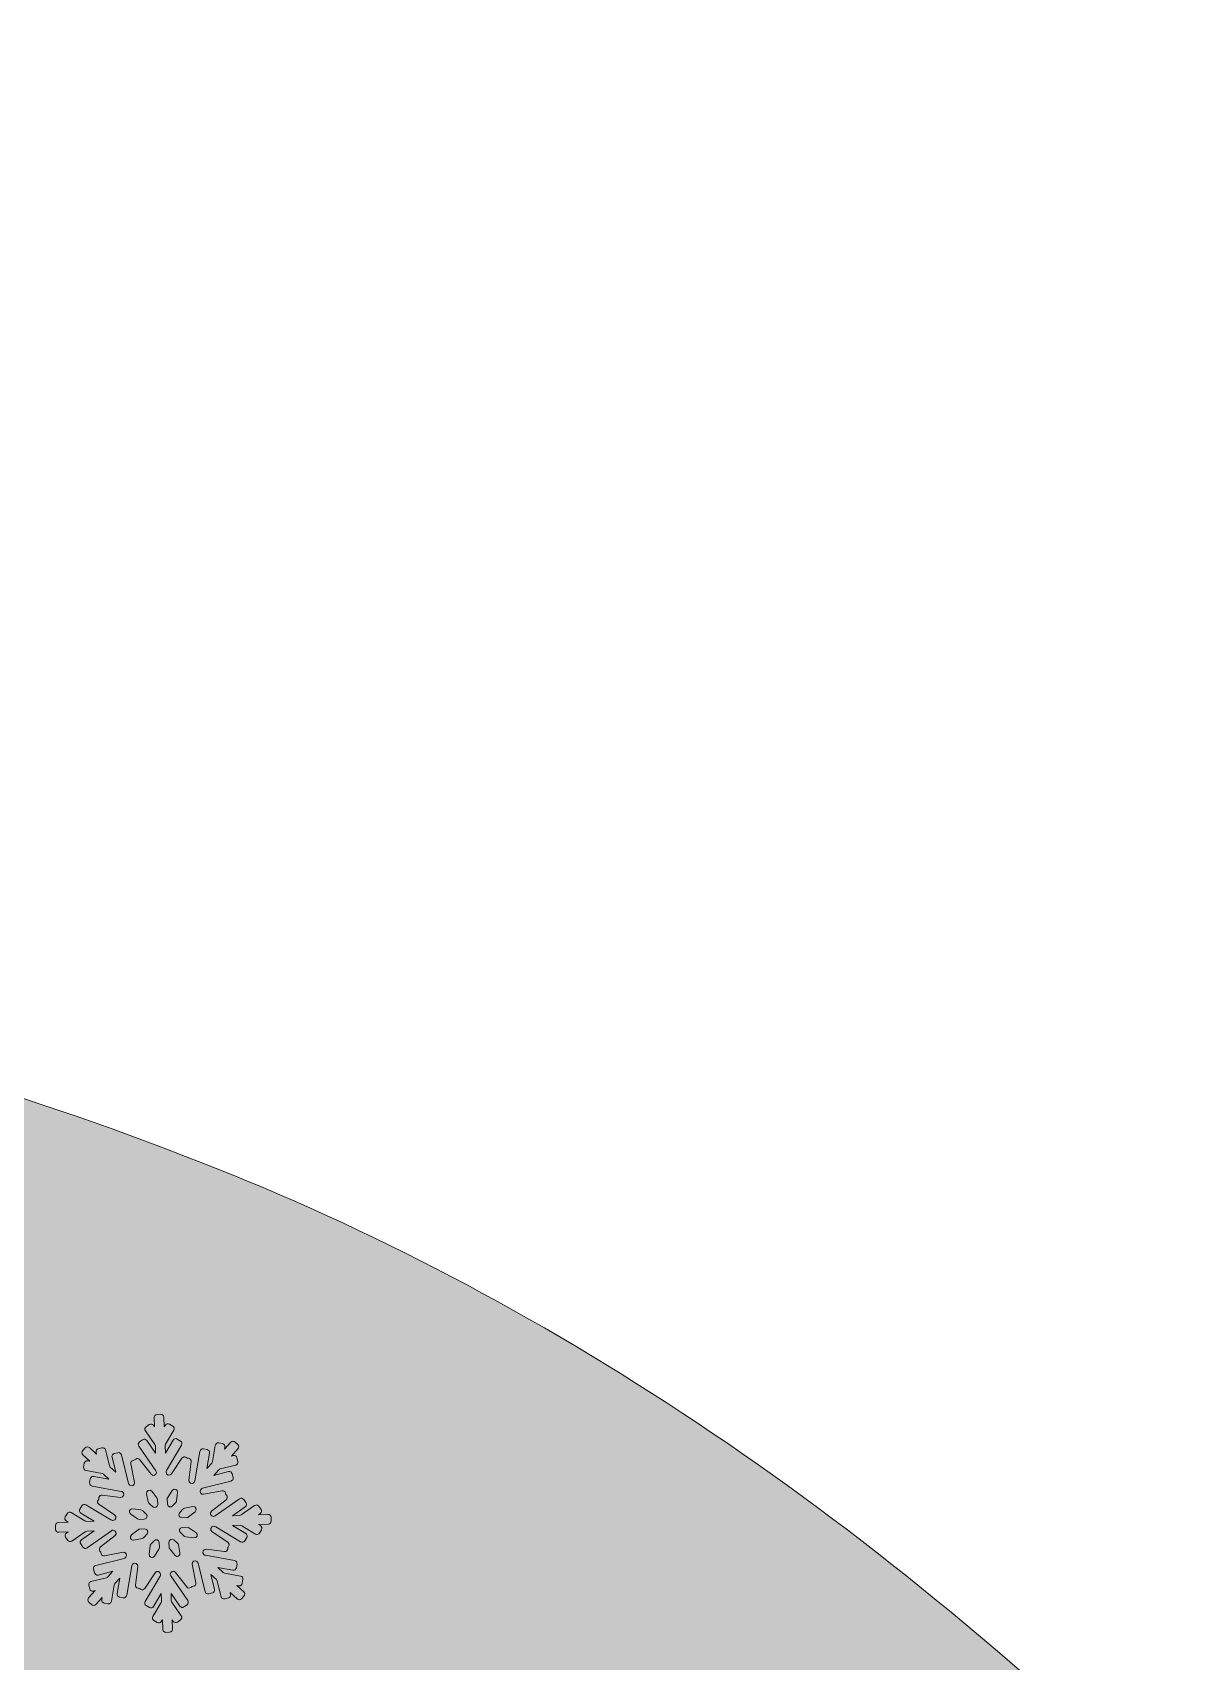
# Model space of a CAD drawing. Header units: millimetres. Extents: x 34 to 236, y -119 to -9.
# Drawn here: x 212.9 to 235.69, y -41.21 to -8.95 of the extents above; entities that cross this region are included whole.
import ezdxf

# ---------------------------------------------------------------- set-up
doc = ezdxf.new("R2010")
doc.units = ezdxf.units.MM
doc.header["$MEASUREMENT"] = 0
doc.layers.add('engraving', color=7, linetype='Continuous')
doc.layers.add('Layer 1', color=7, linetype='Continuous')

msp = doc.modelspace()

# ---------------------------------------------------------------- hatches: boundary and pattern name
at = {"layer": 'Layer 1'}
h = msp.add_hatch(color=2, dxfattribs=at)
h.dxf.hatch_style = 2
edge = h.paths.add_edge_path()
edge.add_spline(control_points=[(197.497, -92.512), (191.491, -92.512), (186.833, -90.51), (183.526, -86.507), (180.218, -82.504), (178.565, -77.807), (178.565, -72.416), (178.565, -67.026), (180.218, -62.368), (183.526, -58.444), (186.833, -54.52), (191.491, -52.557), (197.497, -52.557), (204.808, -52.557), (211.706, -56.41), (218.192, -64.114), (218.192, -64.114), (235.688, -44.397), (235.688, -44.397), (229.638, -38.435), (223.251, -34.115), (216.527, -31.439), (212.908, -29.998), (209.363, -28.949), (205.889, -28.284), (205.889, -28.284), (205.889, -26.056), (205.889, -26.056), (205.889, -23.296), (203.734, -21.019), (201.025, -20.813), (202.642, -19.614), (203.696, -17.697), (203.696, -15.529), (203.696, -11.896), (200.75, -8.95), (197.116, -8.95), (193.483, -8.95), (190.537, -11.896), (190.537, -15.529), (190.537, -17.697), (191.59, -19.614), (193.208, -20.813), (190.499, -21.019), (188.344, -23.296), (188.344, -26.056), (188.344, -26.056), (188.344, -27.991), (188.344, -27.991), (177.785, -29.407), (168.834, -33.484), (161.493, -40.226), (152.201, -48.762), (147.555, -59.623), (147.555, -72.811), (147.555, -86.334), (152.114, -97.405), (161.232, -106.023), (170.35, -114.642), (181.916, -118.95), (195.93, -118.95), (203.764, -118.95), (211.108, -117.231), (217.963, -113.794), (224.818, -110.356), (230.726, -105.894), (235.688, -100.411), (235.688, -100.411), (218.192, -82.809), (218.192, -82.809), (211.358, -89.278), (204.46, -92.512), (197.497, -92.512)], knot_values=[0, 0, 0, 0, 1, 1, 1, 2, 2, 2, 3, 3, 3, 4, 4, 4, 5, 5, 5, 6, 6, 6, 7, 7, 7, 8, 8, 8, 9, 9, 9, 10, 10, 10, 11, 11, 11, 12, 12, 12, 13, 13, 13, 14, 14, 14, 15, 15, 15, 16, 16, 16, 17, 17, 17, 18, 18, 18, 19, 19, 19, 20, 20, 20, 21, 21, 21, 22, 22, 22, 23, 23, 23, 24, 24, 24, 24], degree=3, periodic=1)
edge = h.paths.add_edge_path()
edge.add_spline(control_points=[(193.024, -15.529), (193.024, -13.273), (194.86, -11.437), (197.116, -11.437), (199.373, -11.437), (201.209, -13.273), (201.209, -15.529), (201.209, -17.786), (199.373, -19.622), (197.116, -19.622), (194.86, -19.622), (193.024, -17.786), (193.024, -15.529)], knot_values=[0, 0, 0, 0, 1, 1, 1, 2, 2, 2, 3, 3, 3, 4, 4, 4, 4], degree=3, periodic=1)

# ---------------------------------------------------------------- linework, layer by layer
at = {"layer": 'engraving', "lineweight": 0}
for points, knots in [([(217.625, -38.353), (217.624, -38.321), (217.597, -38.296), (217.564, -38.297), (217.564, -38.297), (217.378, -38.304), (217.378, -38.304), (217.378, -38.304), (217.412, -38.28), (217.412, -38.28), (217.438, -38.261), (217.445, -38.225), (217.427, -38.199), (217.427, -38.199), (217.383, -38.136), (217.383, -38.136), (217.365, -38.109), (217.328, -38.102), (217.301, -38.121), (217.301, -38.121), (217.037, -38.308), (217.037, -38.308), (217.028, -38.314), (217.017, -38.318), (217.005, -38.319), (217.005, -38.319), (216.863, -38.324), (216.863, -38.324), (216.863, -38.324), (217.114, -38.146), (217.114, -38.146), (217.14, -38.128), (217.147, -38.092), (217.129, -38.065), (217.129, -38.065), (217.085, -38.002), (217.085, -38.002), (217.067, -37.976), (217.03, -37.969), (217.003, -37.988), (217.003, -37.988), (216.522, -38.328), (216.522, -38.328), (216.513, -38.334), (216.502, -38.338), (216.49, -38.339), (216.49, -38.339), (216.487, -38.339), (216.487, -38.339), (216.431, -38.341), (216.404, -38.269), (216.449, -38.234), (216.449, -38.234), (216.738, -38.007), (216.738, -38.007), (216.763, -37.987), (216.767, -37.95), (216.748, -37.925), (216.748, -37.925), (216.739, -37.913), (216.739, -37.913), (216.733, -37.906), (216.729, -37.897), (216.727, -37.888), (216.727, -37.888), (216.725, -37.874), (216.725, -37.874), (216.718, -37.842), (216.687, -37.821), (216.656, -37.828), (216.656, -37.828), (216.291, -37.9), (216.291, -37.9), (216.236, -37.911), (216.198, -37.845), (216.236, -37.803), (216.236, -37.803), (216.242, -37.797), (216.242, -37.797), (216.25, -37.788), (216.26, -37.782), (216.271, -37.779), (216.271, -37.779), (216.83, -37.639), (216.83, -37.639), (216.862, -37.631), (216.881, -37.599), (216.873, -37.568), (216.873, -37.568), (216.855, -37.494), (216.855, -37.494), (216.847, -37.462), (216.815, -37.443), (216.783, -37.451), (216.783, -37.451), (216.491, -37.524), (216.491, -37.524), (216.491, -37.524), (216.592, -37.414), (216.592, -37.414), (216.599, -37.405), (216.61, -37.399), (216.621, -37.397), (216.621, -37.397), (216.927, -37.32), (216.927, -37.32), (216.958, -37.312), (216.977, -37.28), (216.97, -37.249), (216.97, -37.249), (216.951, -37.174), (216.951, -37.174), (216.943, -37.143), (216.912, -37.124), (216.88, -37.132), (216.88, -37.132), (216.84, -37.142), (216.84, -37.142), (216.84, -37.142), (216.971, -36.998), (216.971, -36.998), (216.993, -36.974), (216.992, -36.937), (216.968, -36.916), (216.968, -36.916), (216.913, -36.864), (216.913, -36.864), (216.889, -36.841), (216.851, -36.843), (216.829, -36.867), (216.829, -36.867), (216.704, -37.004), (216.704, -37.004), (216.704, -37.004), (216.711, -36.963), (216.711, -36.963), (216.716, -36.931), (216.695, -36.901), (216.664, -36.895), (216.664, -36.895), (216.589, -36.882), (216.589, -36.882), (216.557, -36.876), (216.527, -36.898), (216.521, -36.93), (216.521, -36.93), (216.465, -37.252), (216.465, -37.252), (216.463, -37.263), (216.458, -37.273), (216.451, -37.282), (216.451, -37.282), (216.354, -37.387), (216.354, -37.387), (216.354, -37.387), (216.408, -37.082), (216.408, -37.082), (216.413, -37.05), (216.392, -37.02), (216.36, -37.014), (216.36, -37.014), (216.286, -37.001), (216.286, -37.001), (216.254, -36.995), (216.223, -37.017), (216.218, -37.049), (216.218, -37.049), (216.116, -37.635), (216.116, -37.635), (216.114, -37.646), (216.109, -37.656), (216.101, -37.664), (216.101, -37.664), (216.101, -37.664), (216.101, -37.664), (216.063, -37.706), (215.993, -37.674), (216, -37.618), (216, -37.618), (216.044, -37.252), (216.044, -37.252), (216.048, -37.22), (216.025, -37.191), (215.993, -37.187), (215.993, -37.187), (215.979, -37.185), (215.979, -37.185), (215.97, -37.184), (215.962, -37.181), (215.954, -37.176), (215.954, -37.176), (215.942, -37.168), (215.942, -37.168), (215.915, -37.15), (215.879, -37.157), (215.861, -37.184), (215.861, -37.184), (215.656, -37.494), (215.656, -37.494), (215.625, -37.541), (215.551, -37.521), (215.548, -37.464), (215.548, -37.464), (215.548, -37.457), (215.548, -37.457), (215.548, -37.446), (215.551, -37.435), (215.556, -37.425), (215.556, -37.425), (215.853, -36.925), (215.853, -36.925), (215.87, -36.897), (215.861, -36.862), (215.833, -36.845), (215.833, -36.845), (215.769, -36.805), (215.769, -36.805), (215.741, -36.788), (215.704, -36.797), (215.688, -36.826), (215.688, -36.826), (215.533, -37.086), (215.533, -37.086), (215.533, -37.086), (215.527, -36.936), (215.527, -36.936), (215.527, -36.925), (215.53, -36.914), (215.535, -36.904), (215.535, -36.904), (215.698, -36.629), (215.698, -36.629), (215.715, -36.602), (215.706, -36.566), (215.678, -36.549), (215.678, -36.549), (215.614, -36.51), (215.614, -36.51), (215.586, -36.493), (215.549, -36.502), (215.533, -36.53), (215.533, -36.53), (215.512, -36.565), (215.512, -36.565), (215.512, -36.565), (215.504, -36.37), (215.504, -36.37), (215.503, -36.338), (215.476, -36.313), (215.443, -36.314), (215.443, -36.314), (215.368, -36.317), (215.368, -36.317), (215.336, -36.318), (215.311, -36.345), (215.312, -36.378), (215.312, -36.378), (215.319, -36.565), (215.319, -36.565), (215.319, -36.565), (215.297, -36.532), (215.297, -36.532), (215.278, -36.506), (215.241, -36.499), (215.215, -36.518), (215.215, -36.518), (215.153, -36.561), (215.153, -36.561), (215.127, -36.58), (215.12, -36.616), (215.138, -36.643), (215.138, -36.643), (215.324, -36.912), (215.324, -36.912), (215.331, -36.921), (215.334, -36.932), (215.335, -36.943), (215.335, -36.943), (215.341, -37.087), (215.341, -37.087), (215.341, -37.087), (215.166, -36.834), (215.166, -36.834), (215.147, -36.807), (215.11, -36.8), (215.084, -36.819), (215.084, -36.819), (215.022, -36.863), (215.022, -36.863), (214.996, -36.881), (214.989, -36.918), (215.008, -36.944), (215.008, -36.944), (215.345, -37.433), (215.345, -37.433), (215.352, -37.442), (215.355, -37.453), (215.356, -37.464), (215.356, -37.464), (215.356, -37.465), (215.356, -37.465), (215.358, -37.522), (215.286, -37.548), (215.251, -37.503), (215.251, -37.503), (215.029, -37.214), (215.029, -37.214), (215.009, -37.189), (214.972, -37.184), (214.946, -37.204), (214.946, -37.204), (214.935, -37.213), (214.935, -37.213), (214.928, -37.219), (214.919, -37.222), (214.91, -37.224), (214.91, -37.224), (214.896, -37.227), (214.896, -37.227), (214.865, -37.233), (214.844, -37.264), (214.85, -37.296), (214.85, -37.296), (214.923, -37.664), (214.923, -37.664), (214.934, -37.719), (214.867, -37.757), (214.825, -37.718), (214.825, -37.718), (214.822, -37.714), (214.822, -37.714), (214.813, -37.707), (214.808, -37.697), (214.805, -37.686), (214.805, -37.686), (214.665, -37.119), (214.665, -37.119), (214.657, -37.087), (214.625, -37.068), (214.593, -37.076), (214.593, -37.076), (214.52, -37.094), (214.52, -37.094), (214.489, -37.102), (214.47, -37.134), (214.478, -37.165), (214.478, -37.165), (214.551, -37.461), (214.551, -37.461), (214.551, -37.461), (214.443, -37.36), (214.443, -37.36), (214.434, -37.352), (214.429, -37.342), (214.426, -37.331), (214.426, -37.331), (214.349, -37.02), (214.349, -37.02), (214.341, -36.989), (214.309, -36.97), (214.278, -36.977), (214.278, -36.977), (214.205, -36.996), (214.205, -36.996), (214.173, -37.004), (214.154, -37.035), (214.162, -37.067), (214.162, -37.067), (214.172, -37.107), (214.172, -37.107), (214.172, -37.107), (214.031, -36.975), (214.031, -36.975), (214.007, -36.953), (213.97, -36.954), (213.948, -36.979), (213.948, -36.979), (213.897, -37.035), (213.897, -37.035), (213.875, -37.058), (213.877, -37.095), (213.9, -37.117), (213.9, -37.117), (214.038, -37.246), (214.038, -37.246), (214.038, -37.246), (213.997, -37.238), (213.997, -37.238), (213.965, -37.233), (213.935, -37.254), (213.929, -37.286), (213.929, -37.286), (213.916, -37.361), (213.916, -37.361), (213.911, -37.393), (213.932, -37.423), (213.963, -37.429), (213.963, -37.429), (214.282, -37.487), (214.282, -37.487), (214.293, -37.489), (214.303, -37.494), (214.311, -37.502), (214.311, -37.502), (214.417, -37.6), (214.417, -37.6), (214.417, -37.6), (214.116, -37.546), (214.116, -37.546), (214.084, -37.54), (214.053, -37.561), (214.048, -37.593), (214.048, -37.593), (214.034, -37.669), (214.034, -37.669), (214.029, -37.7), (214.05, -37.731), (214.082, -37.736), (214.082, -37.736), (214.661, -37.841), (214.661, -37.841), (214.672, -37.843), (214.682, -37.848), (214.691, -37.856), (214.691, -37.856), (214.693, -37.859), (214.693, -37.859), (214.735, -37.897), (214.702, -37.967), (214.646, -37.96), (214.646, -37.96), (214.285, -37.914), (214.285, -37.914), (214.253, -37.91), (214.223, -37.933), (214.219, -37.965), (214.219, -37.965), (214.218, -37.98), (214.218, -37.98), (214.217, -37.989), (214.213, -37.997), (214.208, -38.005), (214.208, -38.005), (214.2, -38.017), (214.2, -38.017), (214.182, -38.044), (214.19, -38.08), (214.216, -38.098), (214.216, -38.098), (214.527, -38.309), (214.527, -38.309), (214.574, -38.341), (214.553, -38.414), (214.496, -38.416), (214.496, -38.416), (214.489, -38.416), (214.489, -38.416), (214.477, -38.417), (214.466, -38.414), (214.456, -38.408), (214.456, -38.408), (213.962, -38.107), (213.962, -38.107), (213.934, -38.09), (213.898, -38.099), (213.881, -38.127), (213.881, -38.127), (213.842, -38.192), (213.842, -38.192), (213.826, -38.22), (213.835, -38.256), (213.862, -38.272), (213.862, -38.272), (214.122, -38.43), (214.122, -38.43), (214.122, -38.43), (213.974, -38.436), (213.974, -38.436), (213.962, -38.437), (213.951, -38.434), (213.941, -38.428), (213.941, -38.428), (213.67, -38.263), (213.67, -38.263), (213.643, -38.246), (213.606, -38.255), (213.59, -38.283), (213.59, -38.283), (213.551, -38.348), (213.551, -38.348), (213.534, -38.376), (213.543, -38.412), (213.571, -38.428), (213.571, -38.428), (213.607, -38.45), (213.607, -38.45), (213.607, -38.45), (213.414, -38.458), (213.414, -38.458), (213.382, -38.459), (213.357, -38.486), (213.358, -38.519), (213.358, -38.519), (213.361, -38.595), (213.361, -38.595), (213.362, -38.628), (213.39, -38.653), (213.422, -38.652), (213.422, -38.652), (213.608, -38.644), (213.608, -38.644), (213.608, -38.644), (213.574, -38.669), (213.574, -38.669), (213.548, -38.687), (213.541, -38.724), (213.559, -38.75), (213.559, -38.75), (213.603, -38.813), (213.603, -38.813), (213.621, -38.84), (213.658, -38.846), (213.685, -38.827), (213.685, -38.827), (213.949, -38.641), (213.949, -38.641), (213.959, -38.634), (213.969, -38.63), (213.981, -38.63), (213.981, -38.63), (214.124, -38.624), (214.124, -38.624), (214.124, -38.624), (213.872, -38.802), (213.872, -38.802), (213.846, -38.821), (213.839, -38.857), (213.858, -38.883), (213.858, -38.883), (213.901, -38.946), (213.901, -38.946), (213.919, -38.973), (213.956, -38.979), (213.983, -38.961), (213.983, -38.961), (214.464, -38.621), (214.464, -38.621), (214.474, -38.614), (214.485, -38.61), (214.496, -38.61), (214.496, -38.61), (214.499, -38.61), (214.499, -38.61), (214.555, -38.608), (214.582, -38.679), (214.537, -38.714), (214.537, -38.714), (214.249, -38.942), (214.249, -38.942), (214.223, -38.962), (214.219, -38.998), (214.238, -39.024), (214.238, -39.024), (214.248, -39.036), (214.248, -39.036), (214.253, -39.043), (214.257, -39.051), (214.259, -39.06), (214.259, -39.06), (214.262, -39.075), (214.262, -39.075), (214.268, -39.107), (214.299, -39.127), (214.331, -39.121), (214.331, -39.121), (214.695, -39.048), (214.695, -39.048), (214.751, -39.037), (214.788, -39.103), (214.75, -39.145), (214.75, -39.145), (214.744, -39.152), (214.744, -39.152), (214.736, -39.16), (214.726, -39.166), (214.715, -39.169), (214.715, -39.169), (214.156, -39.309), (214.156, -39.309), (214.124, -39.317), (214.105, -39.349), (214.113, -39.38), (214.113, -39.38), (214.131, -39.455), (214.131, -39.455), (214.139, -39.486), (214.171, -39.505), (214.203, -39.498), (214.203, -39.498), (214.495, -39.424), (214.495, -39.424), (214.495, -39.424), (214.394, -39.535), (214.394, -39.535), (214.387, -39.543), (214.377, -39.549), (214.365, -39.552), (214.365, -39.552), (214.059, -39.629), (214.059, -39.629), (214.028, -39.637), (214.009, -39.668), (214.016, -39.7), (214.016, -39.7), (214.035, -39.774), (214.035, -39.774), (214.043, -39.806), (214.075, -39.825), (214.106, -39.817), (214.106, -39.817), (214.146, -39.807), (214.146, -39.807), (214.146, -39.807), (214.015, -39.951), (214.015, -39.951), (213.993, -39.974), (213.995, -40.011), (214.018, -40.033), (214.018, -40.033), (214.074, -40.085), (214.074, -40.085), (214.097, -40.107), (214.135, -40.106), (214.157, -40.082), (214.157, -40.082), (214.282, -39.944), (214.282, -39.944), (214.282, -39.944), (214.275, -39.985), (214.275, -39.985), (214.27, -40.017), (214.291, -40.047), (214.323, -40.053), (214.323, -40.053), (214.397, -40.066), (214.397, -40.066), (214.429, -40.072), (214.459, -40.051), (214.465, -40.019), (214.465, -40.019), (214.521, -39.696), (214.521, -39.696), (214.523, -39.685), (214.528, -39.675), (214.535, -39.667), (214.535, -39.667), (214.632, -39.561), (214.632, -39.561), (214.632, -39.561), (214.578, -39.866), (214.578, -39.866), (214.573, -39.898), (214.594, -39.928), (214.626, -39.934), (214.626, -39.934), (214.7, -39.948), (214.7, -39.948), (214.732, -39.953), (214.763, -39.932), (214.768, -39.9), (214.768, -39.9), (214.87, -39.314), (214.87, -39.314), (214.872, -39.303), (214.877, -39.292), (214.885, -39.284), (214.885, -39.284), (214.885, -39.284), (214.885, -39.284), (214.923, -39.242), (214.993, -39.274), (214.986, -39.331), (214.986, -39.331), (214.942, -39.696), (214.942, -39.696), (214.938, -39.728), (214.961, -39.757), (214.993, -39.761), (214.993, -39.761), (215.007, -39.763), (215.007, -39.763), (215.016, -39.764), (215.024, -39.767), (215.032, -39.773), (215.032, -39.773), (215.044, -39.781), (215.044, -39.781), (215.071, -39.799), (215.108, -39.792), (215.126, -39.764), (215.126, -39.764), (215.33, -39.455), (215.33, -39.455), (215.361, -39.407), (215.435, -39.428), (215.438, -39.485), (215.438, -39.485), (215.438, -39.491), (215.438, -39.491), (215.438, -39.502), (215.435, -39.514), (215.43, -39.523), (215.43, -39.523), (215.133, -40.024), (215.133, -40.024), (215.117, -40.051), (215.125, -40.087), (215.153, -40.104), (215.153, -40.104), (215.218, -40.143), (215.218, -40.143), (215.245, -40.16), (215.282, -40.151), (215.298, -40.123), (215.298, -40.123), (215.453, -39.863), (215.453, -39.863), (215.453, -39.863), (215.459, -40.012), (215.459, -40.012), (215.459, -40.024), (215.457, -40.035), (215.451, -40.045), (215.451, -40.045), (215.288, -40.319), (215.288, -40.319), (215.272, -40.347), (215.28, -40.382), (215.308, -40.399), (215.308, -40.399), (215.373, -40.439), (215.373, -40.439), (215.4, -40.456), (215.437, -40.446), (215.453, -40.418), (215.453, -40.418), (215.474, -40.384), (215.474, -40.384), (215.474, -40.384), (215.482, -40.578), (215.482, -40.578), (215.483, -40.611), (215.51, -40.636), (215.543, -40.634), (215.543, -40.634), (215.618, -40.632), (215.618, -40.632), (215.65, -40.63), (215.676, -40.603), (215.674, -40.571), (215.674, -40.571), (215.667, -40.383), (215.667, -40.383), (215.667, -40.383), (215.689, -40.416), (215.689, -40.416), (215.708, -40.443), (215.745, -40.449), (215.772, -40.431), (215.772, -40.431), (215.833, -40.387), (215.833, -40.387), (215.86, -40.369), (215.866, -40.332), (215.848, -40.306), (215.848, -40.306), (215.662, -40.037), (215.662, -40.037), (215.655, -40.028), (215.652, -40.017), (215.651, -40.006), (215.651, -40.006), (215.646, -39.862), (215.646, -39.862), (215.646, -39.862), (215.82, -40.115), (215.82, -40.115), (215.839, -40.142), (215.876, -40.148), (215.902, -40.129), (215.902, -40.129), (215.964, -40.086), (215.964, -40.086), (215.99, -40.067), (215.997, -40.031), (215.979, -40.004), (215.979, -40.004), (215.641, -39.516), (215.641, -39.516), (215.634, -39.506), (215.631, -39.496), (215.63, -39.485), (215.63, -39.485), (215.63, -39.484), (215.63, -39.484), (215.628, -39.427), (215.7, -39.4), (215.735, -39.446), (215.735, -39.446), (215.957, -39.734), (215.957, -39.734), (215.977, -39.76), (216.015, -39.765), (216.04, -39.744), (216.04, -39.744), (216.051, -39.736), (216.051, -39.736), (216.058, -39.73), (216.067, -39.726), (216.076, -39.724), (216.076, -39.724), (216.09, -39.722), (216.09, -39.722), (216.121, -39.715), (216.142, -39.684), (216.136, -39.653), (216.136, -39.653), (216.063, -39.285), (216.063, -39.285), (216.052, -39.229), (216.119, -39.192), (216.161, -39.231), (216.161, -39.231), (216.164, -39.234), (216.164, -39.234), (216.173, -39.242), (216.178, -39.252), (216.181, -39.263), (216.181, -39.263), (216.321, -39.83), (216.321, -39.83), (216.329, -39.861), (216.361, -39.88), (216.393, -39.872), (216.393, -39.872), (216.466, -39.854), (216.466, -39.854), (216.497, -39.846), (216.516, -39.815), (216.508, -39.783), (216.508, -39.783), (216.435, -39.487), (216.435, -39.487), (216.435, -39.487), (216.543, -39.588), (216.543, -39.588), (216.552, -39.596), (216.558, -39.606), (216.56, -39.617), (216.56, -39.617), (216.637, -39.928), (216.637, -39.928), (216.645, -39.96), (216.677, -39.979), (216.708, -39.971), (216.708, -39.971), (216.781, -39.953), (216.781, -39.953), (216.813, -39.945), (216.832, -39.913), (216.824, -39.882), (216.824, -39.882), (216.814, -39.842), (216.814, -39.842), (216.814, -39.842), (216.955, -39.973), (216.955, -39.973), (216.979, -39.995), (217.016, -39.994), (217.038, -39.97), (217.038, -39.97), (217.089, -39.914), (217.089, -39.914), (217.111, -39.89), (217.11, -39.853), (217.086, -39.832), (217.086, -39.832), (216.948, -39.703), (216.948, -39.703), (216.948, -39.703), (216.989, -39.71), (216.989, -39.71), (217.021, -39.716), (217.051, -39.694), (217.057, -39.662), (217.057, -39.662), (217.07, -39.587), (217.07, -39.587), (217.075, -39.555), (217.054, -39.525), (217.023, -39.519), (217.023, -39.519), (216.704, -39.462), (216.704, -39.462), (216.693, -39.46), (216.683, -39.455), (216.675, -39.447), (216.675, -39.447), (216.569, -39.348), (216.569, -39.348), (216.569, -39.348), (216.87, -39.403), (216.87, -39.403), (216.902, -39.409), (216.933, -39.387), (216.939, -39.355), (216.939, -39.355), (216.952, -39.28), (216.952, -39.28), (216.957, -39.248), (216.936, -39.218), (216.904, -39.212), (216.904, -39.212), (216.325, -39.107), (216.325, -39.107), (216.314, -39.105), (216.304, -39.1), (216.296, -39.092), (216.296, -39.092), (216.293, -39.09), (216.293, -39.09), (216.251, -39.051), (216.284, -38.982), (216.34, -38.989), (216.34, -38.989), (216.701, -39.035), (216.701, -39.035), (216.733, -39.039), (216.763, -39.016), (216.767, -38.984), (216.767, -38.984), (216.768, -38.969), (216.768, -38.969), (216.77, -38.96), (216.773, -38.951), (216.778, -38.944), (216.778, -38.944), (216.786, -38.931), (216.786, -38.931), (216.804, -38.904), (216.797, -38.868), (216.77, -38.85), (216.77, -38.85), (216.459, -38.64), (216.459, -38.64), (216.412, -38.608), (216.433, -38.535), (216.49, -38.533), (216.49, -38.533), (216.497, -38.532), (216.497, -38.532), (216.509, -38.532), (216.52, -38.535), (216.53, -38.541), (216.53, -38.541), (217.024, -38.842), (217.024, -38.842), (217.052, -38.859), (217.088, -38.85), (217.105, -38.822), (217.105, -38.822), (217.144, -38.756), (217.144, -38.756), (217.16, -38.729), (217.151, -38.693), (217.124, -38.676), (217.124, -38.676), (216.864, -38.518), (216.864, -38.518), (216.864, -38.518), (217.012, -38.512), (217.012, -38.512), (217.024, -38.512), (217.035, -38.515), (217.045, -38.521), (217.045, -38.521), (217.316, -38.686), (217.316, -38.686), (217.343, -38.703), (217.38, -38.694), (217.397, -38.666), (217.397, -38.666), (217.435, -38.6), (217.435, -38.6), (217.452, -38.573), (217.443, -38.537), (217.415, -38.52), (217.415, -38.52), (217.379, -38.498), (217.379, -38.498), (217.379, -38.498), (217.572, -38.491), (217.572, -38.491), (217.604, -38.489), (217.629, -38.462), (217.628, -38.43), (217.628, -38.43), (217.625, -38.353), (217.625, -38.353)], [0, 0, 0, 0, 1, 1, 1, 2, 2, 2, 3, 3, 3, 4, 4, 4, 5, 5, 5, 6, 6, 6, 7, 7, 7, 8, 8, 8, 9, 9, 9, 10, 10, 10, 11, 11, 11, 12, 12, 12, 13, 13, 13, 14, 14, 14, 15, 15, 15, 16, 16, 16, 17, 17, 17, 18, 18, 18, 19, 19, 19, 20, 20, 20, 21, 21, 21, 22, 22, 22, 23, 23, 23, 24, 24, 24, 25, 25, 25, 26, 26, 26, 27, 27, 27, 28, 28, 28, 29, 29, 29, 30, 30, 30, 31, 31, 31, 32, 32, 32, 33, 33, 33, 34, 34, 34, 35, 35, 35, 36, 36, 36, 37, 37, 37, 38, 38, 38, 39, 39, 39, 40, 40, 40, 41, 41, 41, 42, 42, 42, 43, 43, 43, 44, 44, 44, 45, 45, 45, 46, 46, 46, 47, 47, 47, 48, 48, 48, 49, 49, 49, 50, 50, 50, 51, 51, 51, 52, 52, 52, 53, 53, 53, 54, 54, 54, 55, 55, 55, 56, 56, 56, 57, 57, 57, 58, 58, 58, 59, 59, 59, 60, 60, 60, 61, 61, 61, 62, 62, 62, 63, 63, 63, 64, 64, 64, 65, 65, 65, 66, 66, 66, 67, 67, 67, 68, 68, 68, 69, 69, 69, 70, 70, 70, 71, 71, 71, 72, 72, 72, 73, 73, 73, 74, 74, 74, 75, 75, 75, 76, 76, 76, 77, 77, 77, 78, 78, 78, 79, 79, 79, 80, 80, 80, 81, 81, 81, 82, 82, 82, 83, 83, 83, 84, 84, 84, 85, 85, 85, 86, 86, 86, 87, 87, 87, 88, 88, 88, 89, 89, 89, 90, 90, 90, 91, 91, 91, 92, 92, 92, 93, 93, 93, 94, 94, 94, 95, 95, 95, 96, 96, 96, 97, 97, 97, 98, 98, 98, 99, 99, 99, 100, 100, 100, 101, 101, 101, 102, 102, 102, 103, 103, 103, 104, 104, 104, 105, 105, 105, 106, 106, 106, 107, 107, 107, 108, 108, 108, 109, 109, 109, 110, 110, 110, 111, 111, 111, 112, 112, 112, 113, 113, 113, 114, 114, 114, 115, 115, 115, 116, 116, 116, 117, 117, 117, 118, 118, 118, 119, 119, 119, 120, 120, 120, 121, 121, 121, 122, 122, 122, 123, 123, 123, 124, 124, 124, 125, 125, 125, 126, 126, 126, 127, 127, 127, 128, 128, 128, 129, 129, 129, 130, 130, 130, 131, 131, 131, 132, 132, 132, 133, 133, 133, 134, 134, 134, 135, 135, 135, 136, 136, 136, 137, 137, 137, 138, 138, 138, 139, 139, 139, 140, 140, 140, 141, 141, 141, 142, 142, 142, 143, 143, 143, 144, 144, 144, 145, 145, 145, 146, 146, 146, 147, 147, 147, 148, 148, 148, 149, 149, 149, 150, 150, 150, 151, 151, 151, 152, 152, 152, 153, 153, 153, 154, 154, 154, 155, 155, 155, 156, 156, 156, 157, 157, 157, 158, 158, 158, 159, 159, 159, 160, 160, 160, 161, 161, 161, 162, 162, 162, 163, 163, 163, 164, 164, 164, 165, 165, 165, 166, 166, 166, 167, 167, 167, 168, 168, 168, 169, 169, 169, 170, 170, 170, 171, 171, 171, 172, 172, 172, 173, 173, 173, 174, 174, 174, 175, 175, 175, 176, 176, 176, 177, 177, 177, 178, 178, 178, 179, 179, 179, 180, 180, 180, 181, 181, 181, 182, 182, 182, 183, 183, 183, 184, 184, 184, 185, 185, 185, 186, 186, 186, 187, 187, 187, 188, 188, 188, 189, 189, 189, 190, 190, 190, 191, 191, 191, 192, 192, 192, 193, 193, 193, 194, 194, 194, 195, 195, 195, 196, 196, 196, 197, 197, 197, 198, 198, 198, 199, 199, 199, 200, 200, 200, 201, 201, 201, 202, 202, 202, 203, 203, 203, 204, 204, 204, 205, 205, 205, 206, 206, 206, 207, 207, 207, 208, 208, 208, 209, 209, 209, 210, 210, 210, 211, 211, 211, 212, 212, 212, 213, 213, 213, 214, 214, 214, 215, 215, 215, 216, 216, 216, 217, 217, 217, 218, 218, 218, 219, 219, 219, 220, 220, 220, 221, 221, 221, 222, 222, 222, 223, 223, 223, 224, 224, 224, 225, 225, 225, 226, 226, 226, 227, 227, 227, 228, 228, 228, 229, 229, 229, 230, 230, 230, 231, 231, 231, 232, 232, 232, 233, 233, 233, 234, 234, 234, 235, 235, 235, 236, 236, 236, 237, 237, 237, 238, 238, 238, 239, 239, 239, 240, 240, 240, 241, 241, 241, 242, 242, 242, 243, 243, 243, 244, 244, 244, 245, 245, 245, 246, 246, 246, 247, 247, 247, 248, 248, 248, 249, 249, 249, 250, 250, 250, 251, 251, 251, 252, 252, 252, 253, 253, 253, 254, 254, 254, 255, 255, 255, 256, 256, 256, 257, 257, 257, 258, 258, 258, 259, 259, 259, 260, 260, 260, 261, 261, 261, 262, 262, 262, 263, 263, 263, 264, 264, 264, 265, 265, 265, 266, 266, 266, 267, 267, 267, 268, 268, 268, 269, 269, 269, 270, 270, 270, 271, 271, 271, 272, 272, 272, 273, 273, 273, 274, 274, 274, 275, 275, 275, 276, 276, 276, 277, 277, 277, 278, 278, 278, 279, 279, 279, 280, 280, 280, 281, 281, 281, 282, 282, 282, 283, 283, 283, 284, 284, 284, 285, 285, 285, 286, 286, 286, 287, 287, 287, 288, 288, 288, 289, 289, 289, 290, 290, 290, 291, 291, 291, 292, 292, 292, 293, 293, 293, 294, 294, 294, 295, 295, 295, 296, 296, 296, 297, 297, 297, 298, 298, 298, 299, 299, 299, 300, 300, 300, 301, 301, 301, 302, 302, 302, 303, 303, 303, 304, 304, 304, 305, 305, 305, 306, 306, 306, 307, 307, 307, 308, 308, 308, 309, 309, 309, 310, 310, 310, 311, 311, 311, 312, 312, 312, 313, 313, 313, 314, 314, 314, 315, 315, 315, 316, 316, 316, 317, 317, 317, 318, 318, 318, 319, 319, 319, 320, 320, 320, 321, 321, 321, 322, 322, 322, 323, 323, 323, 324, 324, 324, 325, 325, 325, 326, 326, 326, 327, 327, 327, 328, 328, 328, 329, 329, 329, 330, 330, 330, 331, 331, 331, 332, 332, 332, 333, 333, 333, 334, 334, 334, 335, 335, 335, 336, 336, 336, 336]), ([(215.267, -37.84), (215.267, -37.84), (215.365, -37.968), (215.365, -37.968), (215.373, -37.977), (215.377, -37.989), (215.378, -38.001), (215.378, -38.001), (215.382, -38.1), (215.382, -38.1), (215.384, -38.153), (215.321, -38.181), (215.283, -38.146), (215.283, -38.146), (215.212, -38.08), (215.212, -38.08), (215.203, -38.071), (215.197, -38.06), (215.195, -38.048), (215.195, -38.048), (215.163, -37.887), (215.163, -37.887), (215.151, -37.827), (215.229, -37.791), (215.267, -37.84)], [0, 0, 0, 0, 1, 1, 1, 2, 2, 2, 3, 3, 3, 4, 4, 4, 5, 5, 5, 6, 6, 6, 7, 7, 7, 8, 8, 8, 8]), ([(215.574, -38.094), (215.574, -38.094), (215.57, -37.994), (215.57, -37.994), (215.569, -37.982), (215.573, -37.97), (215.58, -37.96), (215.58, -37.96), (215.669, -37.824), (215.669, -37.824), (215.703, -37.773), (215.783, -37.802), (215.776, -37.864), (215.776, -37.864), (215.756, -38.026), (215.756, -38.026), (215.755, -38.039), (215.75, -38.05), (215.741, -38.059), (215.741, -38.059), (215.676, -38.131), (215.676, -38.131), (215.641, -38.169), (215.576, -38.146), (215.574, -38.094)], [0, 0, 0, 0, 1, 1, 1, 2, 2, 2, 3, 3, 3, 4, 4, 4, 5, 5, 5, 6, 6, 6, 7, 7, 7, 8, 8, 8, 8]), ([(214.985, -38.386), (214.985, -38.386), (214.847, -38.292), (214.847, -38.292), (214.796, -38.258), (214.826, -38.178), (214.887, -38.186), (214.887, -38.186), (215.049, -38.206), (215.049, -38.206), (215.061, -38.208), (215.072, -38.213), (215.081, -38.221), (215.081, -38.221), (215.155, -38.29), (215.155, -38.29), (215.193, -38.326), (215.169, -38.39), (215.117, -38.392), (215.117, -38.392), (215.02, -38.396), (215.02, -38.396), (215.007, -38.396), (214.995, -38.393), (214.985, -38.386)], [0, 0, 0, 0, 1, 1, 1, 2, 2, 2, 3, 3, 3, 4, 4, 4, 5, 5, 5, 6, 6, 6, 7, 7, 7, 8, 8, 8, 8]), ([(215.815, -38.265), (215.815, -38.265), (215.882, -38.191), (215.882, -38.191), (215.891, -38.182), (215.902, -38.175), (215.914, -38.173), (215.914, -38.173), (216.075, -38.141), (216.075, -38.141), (216.136, -38.129), (216.171, -38.206), (216.123, -38.244), (216.123, -38.244), (215.993, -38.347), (215.993, -38.347), (215.984, -38.354), (215.972, -38.359), (215.959, -38.359), (215.959, -38.359), (215.86, -38.363), (215.86, -38.363), (215.808, -38.365), (215.78, -38.303), (215.815, -38.265)], [0, 0, 0, 0, 1, 1, 1, 2, 2, 2, 3, 3, 3, 4, 4, 4, 5, 5, 5, 6, 6, 6, 7, 7, 7, 8, 8, 8, 8]), ([(215.171, -38.684), (215.171, -38.684), (215.104, -38.758), (215.104, -38.758), (215.095, -38.767), (215.084, -38.773), (215.072, -38.776), (215.072, -38.776), (214.911, -38.808), (214.911, -38.808), (214.85, -38.82), (214.815, -38.742), (214.863, -38.704), (214.863, -38.704), (214.993, -38.602), (214.993, -38.602), (215.003, -38.594), (215.014, -38.59), (215.027, -38.589), (215.027, -38.589), (215.126, -38.585), (215.126, -38.585), (215.178, -38.583), (215.206, -38.645), (215.171, -38.684)], [0, 0, 0, 0, 1, 1, 1, 2, 2, 2, 3, 3, 3, 4, 4, 4, 5, 5, 5, 6, 6, 6, 7, 7, 7, 8, 8, 8, 8]), ([(216.001, -38.563), (216.001, -38.563), (216.139, -38.656), (216.139, -38.656), (216.19, -38.691), (216.16, -38.771), (216.099, -38.763), (216.099, -38.763), (215.937, -38.742), (215.937, -38.742), (215.925, -38.741), (215.914, -38.735), (215.905, -38.727), (215.905, -38.727), (215.831, -38.658), (215.831, -38.658), (215.793, -38.622), (215.817, -38.559), (215.869, -38.557), (215.869, -38.557), (215.966, -38.553), (215.966, -38.553), (215.979, -38.552), (215.991, -38.556), (216.001, -38.563)], [0, 0, 0, 0, 1, 1, 1, 2, 2, 2, 3, 3, 3, 4, 4, 4, 5, 5, 5, 6, 6, 6, 7, 7, 7, 8, 8, 8, 8]), ([(215.412, -38.855), (215.412, -38.855), (215.416, -38.954), (215.416, -38.954), (215.417, -38.966), (215.413, -38.979), (215.406, -38.989), (215.406, -38.989), (215.317, -39.124), (215.317, -39.124), (215.283, -39.176), (215.203, -39.146), (215.21, -39.085), (215.21, -39.085), (215.23, -38.922), (215.23, -38.922), (215.231, -38.91), (215.237, -38.899), (215.245, -38.89), (215.245, -38.89), (215.31, -38.818), (215.31, -38.818), (215.346, -38.779), (215.41, -38.803), (215.412, -38.855)], [0, 0, 0, 0, 1, 1, 1, 2, 2, 2, 3, 3, 3, 4, 4, 4, 5, 5, 5, 6, 6, 6, 7, 7, 7, 8, 8, 8, 8]), ([(215.719, -39.108), (215.719, -39.108), (215.621, -38.981), (215.621, -38.981), (215.613, -38.971), (215.609, -38.959), (215.609, -38.947), (215.609, -38.947), (215.605, -38.848), (215.605, -38.848), (215.602, -38.796), (215.665, -38.767), (215.703, -38.803), (215.703, -38.803), (215.774, -38.869), (215.774, -38.869), (215.783, -38.877), (215.789, -38.888), (215.791, -38.9), (215.791, -38.9), (215.823, -39.061), (215.823, -39.061), (215.835, -39.122), (215.757, -39.157), (215.719, -39.108)], [0, 0, 0, 0, 1, 1, 1, 2, 2, 2, 3, 3, 3, 4, 4, 4, 5, 5, 5, 6, 6, 6, 7, 7, 7, 8, 8, 8, 8])]:
    msp.add_open_spline(points, degree=3, knots=knots, dxfattribs=at)
at = {"layer": 'Layer 1', "lineweight": 0}
msp.add_open_spline([(197.497, -92.512), (191.491, -92.512), (186.833, -90.51), (183.526, -86.507), (180.218, -82.504), (178.565, -77.807), (178.565, -72.416), (178.565, -67.026), (180.218, -62.368), (183.526, -58.444), (186.833, -54.52), (191.491, -52.557), (197.497, -52.557), (204.808, -52.557), (211.706, -56.41), (218.192, -64.114), (218.192, -64.114), (235.688, -44.397), (235.688, -44.397), (229.638, -38.435), (223.251, -34.115), (216.527, -31.439), (212.908, -29.998), (209.363, -28.949), (205.889, -28.284), (205.889, -28.284), (205.889, -26.056), (205.889, -26.056), (205.889, -23.296), (203.734, -21.019), (201.025, -20.813), (202.642, -19.614), (203.696, -17.697), (203.696, -15.529), (203.696, -11.896), (200.75, -8.95), (197.116, -8.95), (193.483, -8.95), (190.537, -11.896), (190.537, -15.529), (190.537, -17.697), (191.59, -19.614), (193.208, -20.813), (190.499, -21.019), (188.344, -23.296), (188.344, -26.056), (188.344, -26.056), (188.344, -27.991), (188.344, -27.991), (177.785, -29.407), (168.834, -33.484), (161.493, -40.226), (152.201, -48.762), (147.555, -59.623), (147.555, -72.811), (147.555, -86.334), (152.114, -97.405), (161.232, -106.023), (170.35, -114.642), (181.916, -118.95), (195.93, -118.95), (203.764, -118.95), (211.108, -117.231), (217.963, -113.794), (224.818, -110.356), (230.726, -105.894), (235.688, -100.411), (235.688, -100.411), (218.192, -82.809), (218.192, -82.809), (211.358, -89.278), (204.46, -92.512), (197.497, -92.512)], degree=3, knots=[0, 0, 0, 0, 1, 1, 1, 2, 2, 2, 3, 3, 3, 4, 4, 4, 5, 5, 5, 6, 6, 6, 7, 7, 7, 8, 8, 8, 9, 9, 9, 10, 10, 10, 11, 11, 11, 12, 12, 12, 13, 13, 13, 14, 14, 14, 15, 15, 15, 16, 16, 16, 17, 17, 17, 18, 18, 18, 19, 19, 19, 20, 20, 20, 21, 21, 21, 22, 22, 22, 23, 23, 23, 24, 24, 24, 24], dxfattribs=at)

doc.saveas('drawing.dxf')
